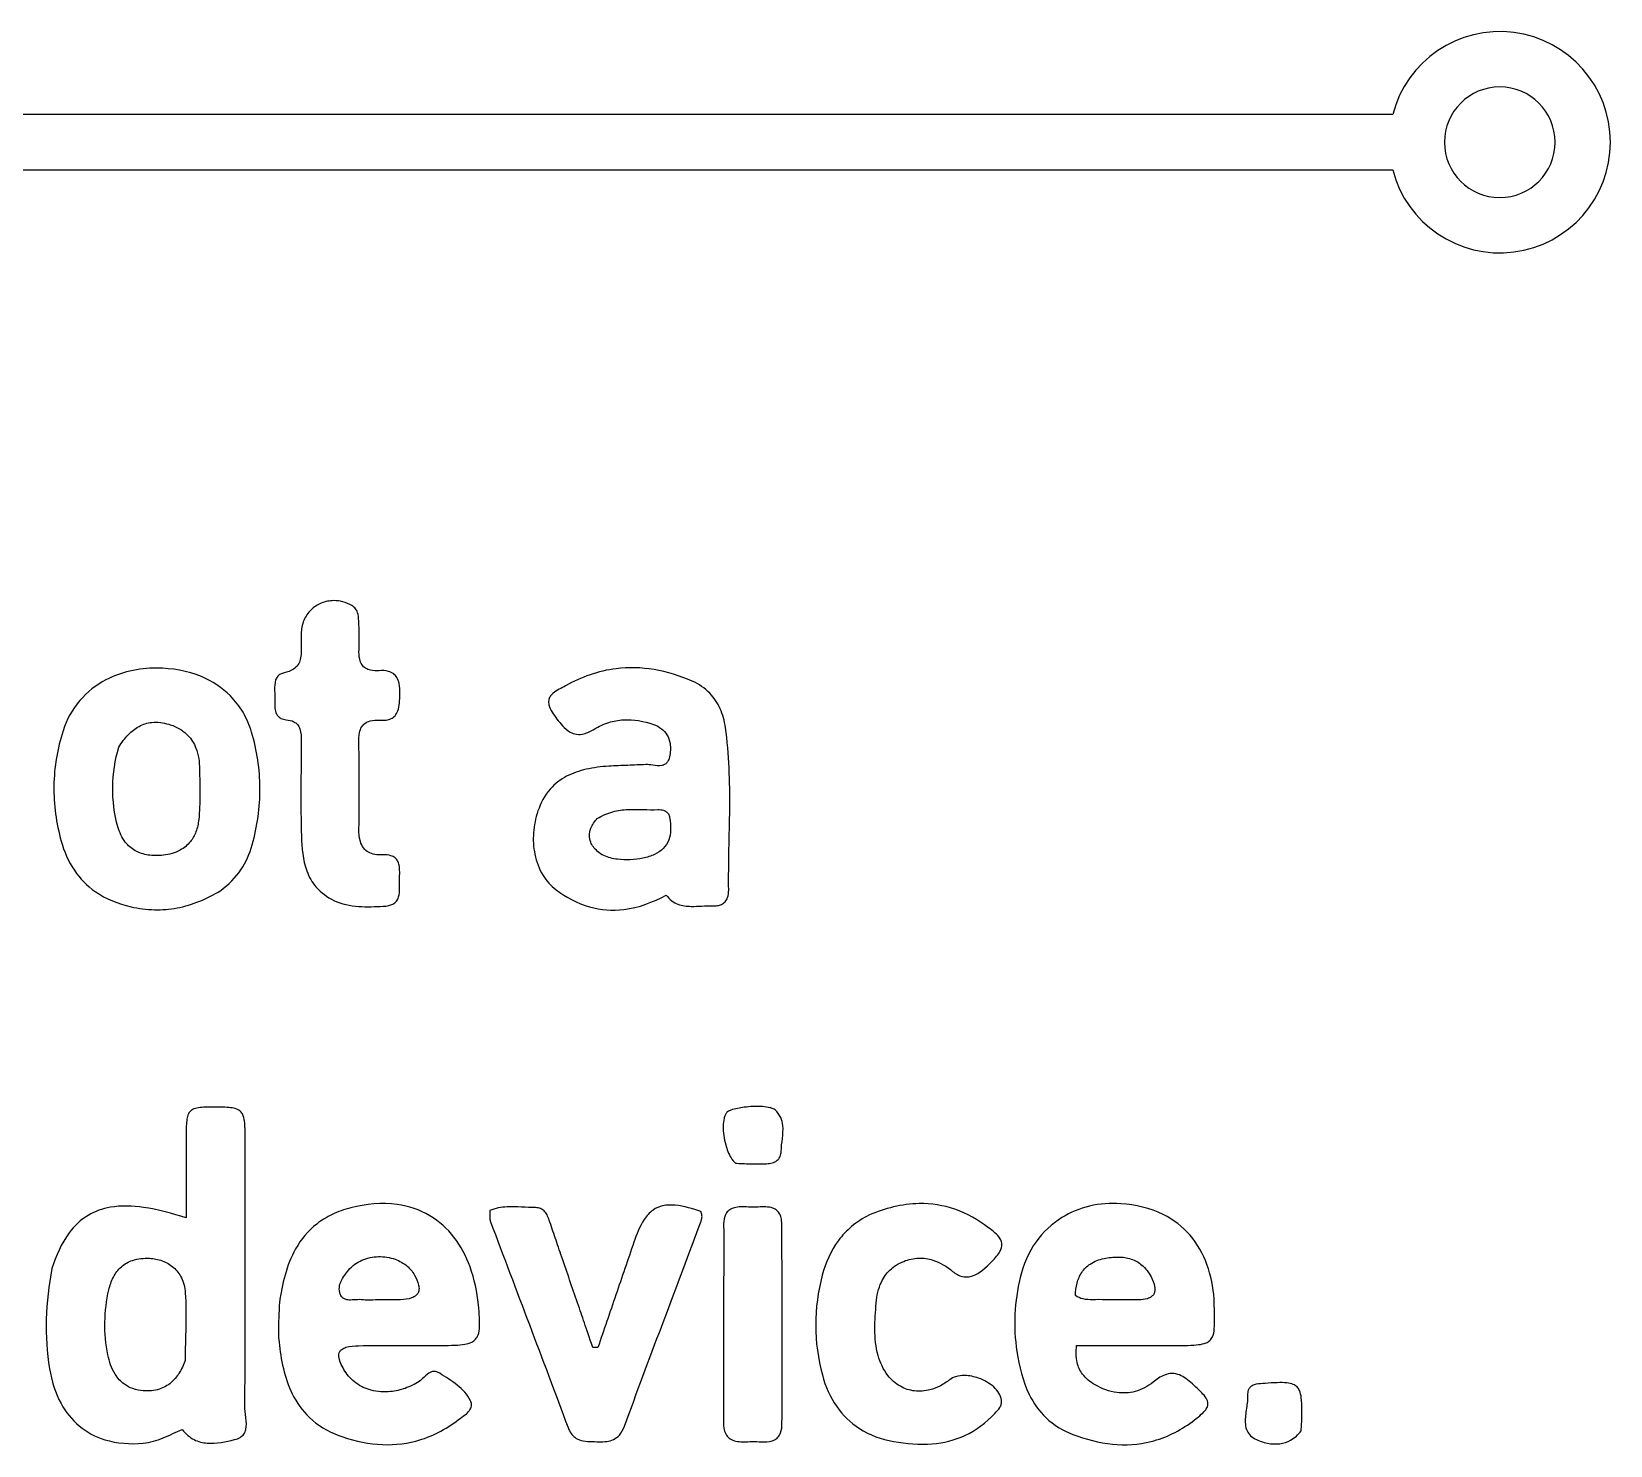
# Model space of a CAD drawing. Header units: millimetres. Extents: x 2.6 to 86.5, y 0.9 to 53.3.
# Drawn here: x 18.87 to 26.01, y 37.57 to 43.96 of the extents above; entities that cross this region are included whole.
import ezdxf

# ---------------------------------------------------------------- set-up
doc = ezdxf.new("R2010")
doc.units = ezdxf.units.MM
doc.layers.get('0').update_dxf_attribs({"linetype": 'CONTINUOUS'})

msp = doc.modelspace()

# ---------------------------------------------------------------- linework, layer by layer
for p, q in [((21.434, 38.0162), (21.4111, 38.0164)), ((23.5975, 38.0247), (24.0338, 38.0247))]:
    msp.add_line(p, q)
msp.add_lwpolyline([(4.72, 43.3378), (25.0258, 43.3378, 7.872983), (25.0258, 43.5878), (4.72, 43.5878, 1)], format="xyb", close=True)
at = {"extrusion": (0, 0, -1)}
msp.add_circle((-25.5099, 43.4628), 0.25, dxfattribs=at)
for points, knots in [([(20.3222, 41.3688), (20.3094, 41.3762), (20.2957, 41.3819), (20.2681, 41.3893), (20.2545, 41.3911), (20.2212, 41.3911), (20.202, 41.3873), (20.1666, 41.3726), (20.1508, 41.3621), (20.1239, 41.3355), (20.1131, 41.3197), (20.0972, 41.2825), (20.0931, 41.2615), (20.093, 41.24)], [-0.03230275, -0.03230275, -0.03230275, -0.03230275, -0.02785633, -0.02785633, -0.02371353, -0.02371353, -0.01784801, -0.01784801, -0.01216962, -0.01216962, -0.00643713, -0.00643713, 0, 0, 0, 0]), ([(20.3532, 41.3002), (20.3527, 41.3127), (20.3519, 41.3254), (20.3461, 41.3431), (20.3432, 41.349), (20.3346, 41.3603), (20.3288, 41.365), (20.3222, 41.3688)], [-0.007869485, -0.007869485, -0.007869485, -0.007869485, -0.004262686, -0.004262686, -0.002280021, -0.002280021, 0, 0, 0, 0]), ([(20.3546, 41.171), (20.3558, 41.1925), (20.3559, 41.2141), (20.3551, 41.2571), (20.3542, 41.2786), (20.3532, 41.3002)], [-0.01297959, -0.01297959, -0.01297959, -0.01297959, -0.00649465, -0.00649465, 0, 0, 0, 0]), ([(20.0929, 41.1903), (20.0934, 41.1662), (20.094, 41.1441), (20.0868, 41.1164), (20.0835, 41.1085), (20.0733, 41.0935), (20.0665, 41.0871), (20.046, 41.0736), (20.0308, 41.0685), (20.0163, 41.0652)], [-0.0158147, -0.0158147, -0.0158147, -0.0158147, -0.00988078, -0.00988078, -0.00731156, -0.00731156, -0.00448217, -0.00448217, 0, 0, 0, 0]), ([(20.093, 41.24), (20.0929, 41.2318), (20.0928, 41.2235), (20.0927, 41.2069), (20.0927, 41.1986), (20.0929, 41.1903)], [-0.004972642, -0.004972642, -0.004972642, -0.004972642, -0.002486024, -0.002486024, 0, 0, 0, 0]), ([(20.4448, 41.0747), (20.4322, 41.0737), (20.4188, 41.0739), (20.3985, 41.0784), (20.3909, 41.0812), (20.3778, 41.0896), (20.3726, 41.0946), (20.363, 41.1083), (20.3597, 41.117), (20.3542, 41.1404), (20.3538, 41.1564), (20.3546, 41.171)], [-0.01555807, -0.01555807, -0.01555807, -0.01555807, -0.01177572, -0.01177572, -0.00937092, -0.00937092, -0.00716032, -0.00716032, -0.00439918, -0.00439918, 0, 0, 0, 0]), ([(19.4406, 41.0861), (19.3995, 41.0863), (19.3585, 41.0821), (19.2809, 41.0641), (19.2446, 41.051), (19.1658, 41.0096), (19.126, 40.9784), (19.0587, 40.8999), (19.0333, 40.8537), (19.017, 40.8033)], [-0.05494619, -0.05494619, -0.05494619, -0.05494619, -0.042629, -0.042629, -0.0310677, -0.0310677, -0.01588406, -0.01588406, 0, 0, 0, 0]), ([(19.8689, 40.7972), (19.8596, 40.8284), (19.8468, 40.8584), (19.8144, 40.9134), (19.7953, 40.9382), (19.7359, 40.9982), (19.6915, 41.0271), (19.5788, 41.0742), (19.5098, 41.0857), (19.4406, 41.0861)], [-0.05603885, -0.05603885, -0.05603885, -0.05603885, -0.04621651, -0.04621651, -0.03677673, -0.03677673, -0.02075567, -0.02075567, 0, 0, 0, 0]), ([(20.0163, 41.0652), (20.0103, 41.0639), (20.0044, 41.0618), (19.9945, 41.0563), (19.9905, 41.0531), (19.9828, 41.0443), (19.9798, 41.0387), (19.9728, 41.0188), (19.9725, 41.0023), (19.9738, 40.9685), (19.9754, 40.9509), (19.9743, 40.9356)], [-0.01436542, -0.01436542, -0.01436542, -0.01436542, -0.012521, -0.012521, -0.01094855, -0.01094855, -0.00900638, -0.00900638, -0.00460093, -0.00460093, 0, 0, 0, 0]), ([(20.5393, 40.9699), (20.5397, 40.9852), (20.5391, 41.0019), (20.5337, 41.0262), (20.5306, 41.0352), (20.5219, 41.0499), (20.5171, 41.0555), (20.5042, 41.0656), (20.4963, 41.0693), (20.4741, 41.0754), (20.459, 41.0758), (20.4448, 41.0747)], [-0.016571, -0.016571, -0.016571, -0.016571, -0.01194792, -0.01194792, -0.00913764, -0.00913764, -0.00687359, -0.00687359, -0.00425383, -0.00425383, 0, 0, 0, 0]), ([(21.8603, 41.0272), (21.805, 41.0512), (21.7473, 41.0695), (21.6309, 41.089), (21.5738, 41.0907), (21.4353, 41.0737), (21.3591, 41.0466), (21.288, 41.006)], [-0.05996703, -0.05996703, -0.05996703, -0.05996703, -0.04187038, -0.04187038, -0.02457094, -0.02457094, 0, 0, 0, 0]), ([(20.4481, 40.8508), (20.4578, 40.8502), (20.4678, 40.8503), (20.4849, 40.8528), (20.4924, 40.8548), (20.5062, 40.8613), (20.5121, 40.8656), (20.5228, 40.8775), (20.5268, 40.8849), (20.5377, 40.9143), (20.5385, 40.9416), (20.5393, 40.9699)], [-0.02089494, -0.02089494, -0.02089494, -0.02089494, -0.01729753, -0.01729753, -0.01443857, -0.01443857, -0.01163751, -0.01163751, -0.0084867, -0.0084867, 0, 0, 0, 0]), ([(21.288, 41.006), (21.2705, 40.9961), (21.2473, 40.9863), (21.2258, 40.9675), (21.2212, 40.9624), (21.2148, 40.9517), (21.2127, 40.9465), (21.2106, 40.9339), (21.211, 40.927), (21.2151, 40.9086), (21.221, 40.8972), (21.2274, 40.8872)], [-0.01585577, -0.01585577, -0.01585577, -0.01585577, -0.00937526, -0.00937526, -0.00735175, -0.00735175, -0.00563933, -0.00563933, -0.0035574, -0.0035574, 0, 0, 0, 0]), ([(22.0103, 40.8181), (22.0061, 40.8472), (21.9985, 40.8758), (21.9748, 40.9285), (21.9594, 40.952), (21.9171, 40.9961), (21.8903, 41.0141), (21.8603, 41.0272)], [-0.02715292, -0.02715292, -0.02715292, -0.02715292, -0.01832964, -0.01832964, -0.0098164, -0.0098164, 0, 0, 0, 0]), ([(19.9743, 40.9356), (19.9736, 40.9271), (19.9734, 40.9183), (19.9747, 40.9018), (19.9761, 40.8936), (19.9811, 40.8804), (19.9839, 40.8751), (19.9917, 40.8658), (19.9964, 40.8621), (20.009, 40.8555), (20.017, 40.8536), (20.0251, 40.8529)], [-0.01104662, -0.01104662, -0.01104662, -0.01104662, -0.00848932, -0.00848932, -0.00607106, -0.00607106, -0.00426111, -0.00426111, -0.00243694, -0.00243694, 0, 0, 0, 0]), ([(21.2274, 40.8872), (21.2406, 40.8667), (21.2568, 40.8436), (21.2841, 40.8148), (21.2958, 40.8045), (21.3178, 40.7922), (21.3274, 40.7886), (21.3489, 40.7855), (21.36, 40.7864), (21.3874, 40.7934), (21.4035, 40.8016), (21.4177, 40.8105)], [-0.02328858, -0.02328858, -0.02328858, -0.02328858, -0.01583562, -0.01583562, -0.01143992, -0.01143992, -0.00836604, -0.00836604, -0.00501642, -0.00501642, 0, 0, 0, 0]), ([(19.2687, 40.7292), (19.2812, 40.7493), (19.2955, 40.7688), (19.3263, 40.8004), (19.3423, 40.8133), (19.3787, 40.8329), (19.3982, 40.8389), (19.4443, 40.8435), (19.4698, 40.8398), (19.4943, 40.8326)], [-0.02713047, -0.02713047, -0.02713047, -0.02713047, -0.02004227, -0.02004227, -0.01390573, -0.01390573, -0.00766848, -0.00766848, 0, 0, 0, 0]), ([(19.4943, 40.8326), (19.5115, 40.8276), (19.5281, 40.8208), (19.5574, 40.8036), (19.57, 40.7939), (19.5971, 40.7656), (19.609, 40.7462), (19.6291, 40.6945), (19.6335, 40.6614), (19.6339, 40.6291)], [-0.02679443, -0.02679443, -0.02679443, -0.02679443, -0.02143192, -0.02143192, -0.01662348, -0.01662348, -0.00969271, -0.00969271, 0, 0, 0, 0]), ([(20.0251, 40.8529), (20.0369, 40.8518), (20.0493, 40.8492), (20.0663, 40.8406), (20.0718, 40.8364), (20.0814, 40.8254), (20.0848, 40.8188), (20.0929, 40.7952), (20.0932, 40.7751), (20.0932, 40.754)], [-0.01594291, -0.01594291, -0.01594291, -0.01594291, -0.01161514, -0.01161514, -0.00904955, -0.00904955, -0.00632939, -0.00632939, 0, 0, 0, 0]), ([(20.3535, 40.7482), (20.3531, 40.7634), (20.3537, 40.7803), (20.359, 40.8041), (20.362, 40.8126), (20.3703, 40.8266), (20.3751, 40.832), (20.3878, 40.8418), (20.3958, 40.8453), (20.4182, 40.8513), (20.4338, 40.8517), (20.4481, 40.8508)], [-0.0163521, -0.0163521, -0.0163521, -0.0163521, -0.01174755, -0.01174755, -0.00909838, -0.00909838, -0.00691283, -0.00691283, -0.00431402, -0.00431402, 0, 0, 0, 0]), ([(21.4177, 40.8105), (21.4382, 40.8232), (21.4599, 40.8333), (21.5045, 40.8474), (21.5268, 40.8514), (21.5957, 40.8553), (21.6415, 40.8467), (21.6852, 40.8316)], [-0.02791721, -0.02791721, -0.02791721, -0.02791721, -0.02069868, -0.02069868, -0.01387668, -0.01387668, 0, 0, 0, 0]), ([(21.6852, 40.8316), (21.6983, 40.8271), (21.7107, 40.8208), (21.7314, 40.8049), (21.7396, 40.7959), (21.7535, 40.7733), (21.7581, 40.7599), (21.7635, 40.7261), (21.7619, 40.7056), (21.7576, 40.686)], [-0.01816277, -0.01816277, -0.01816277, -0.01816277, -0.01399546, -0.01399546, -0.0103013, -0.0103013, -0.00602007, -0.00602007, 0, 0, 0, 0]), ([(22.0252, 40.0834), (22.0236, 40.2059), (22.0287, 40.3286), (22.0309, 40.5743), (22.0279, 40.6963), (22.0103, 40.8181)], [-0.07358698, -0.07358698, -0.07358698, -0.07358698, -0.03689388, -0.03689388, 0, 0, 0, 0]), ([(19.017, 40.8033), (18.9908, 40.7224), (18.9768, 40.639), (18.9745, 40.4693), (18.9861, 40.3857), (19.0087, 40.304)], [-0.05092635, -0.05092635, -0.05092635, -0.05092635, -0.02541115, -0.02541115, 0, 0, 0, 0]), ([(19.872, 40.288), (19.8948, 40.3713), (19.907, 40.4565), (19.9066, 40.6294), (19.8938, 40.7144), (19.8689, 40.7972)], [-0.05187463, -0.05187463, -0.05187463, -0.05187463, -0.02595727, -0.02595727, 0, 0, 0, 0]), ([(20.0932, 40.754), (20.0929, 40.6827), (20.0921, 40.6114), (20.0916, 40.4689), (20.092, 40.3976), (20.0941, 40.3264)], [-0.04276473, -0.04276473, -0.04276473, -0.04276473, -0.02137757, -0.02137757, 0, 0, 0, 0]), ([(20.3542, 40.3604), (20.3548, 40.4251), (20.3555, 40.4897), (20.3556, 40.6189), (20.3551, 40.6836), (20.3535, 40.7482)], [-0.03878403, -0.03878403, -0.03878403, -0.03878403, -0.01939, -0.01939, 0, 0, 0, 0]), ([(19.265, 40.3685), (19.2485, 40.4274), (19.2407, 40.4875), (19.2425, 40.6099), (19.2521, 40.6703), (19.2687, 40.7292)], [-0.03671901, -0.03671901, -0.03671901, -0.03671901, -0.01837334, -0.01837334, 0, 0, 0, 0]), ([(21.7576, 40.686), (21.7558, 40.6779), (21.753, 40.6695), (21.7455, 40.6584), (21.7421, 40.6548), (21.7335, 40.649), (21.7287, 40.6472), (21.7109, 40.6434), (21.6964, 40.6454), (21.671, 40.6489), (21.6602, 40.6504), (21.6502, 40.65)], [-0.01267978, -0.01267978, -0.01267978, -0.01267978, -0.01010416, -0.01010416, -0.0085557, -0.0085557, -0.00694072, -0.00694072, -0.0029915, -0.0029915, 0, 0, 0, 0]), ([(19.6339, 40.6291), (19.6344, 40.5913), (19.6354, 40.5532), (19.6352, 40.4774), (19.634, 40.4395), (19.6301, 40.4019)], [-0.02274374, -0.02274374, -0.02274374, -0.02274374, -0.01134965, -0.01134965, 0, 0, 0, 0]), ([(21.4829, 40.6431), (21.449, 40.6408), (21.4143, 40.6365), (21.3506, 40.6219), (21.3206, 40.612), (21.2645, 40.5826), (21.2397, 40.5636), (21.1932, 40.5107), (21.1754, 40.4769), (21.163, 40.4406)], [-0.04068003, -0.04068003, -0.04068003, -0.04068003, -0.03046464, -0.03046464, -0.02108485, -0.02108485, -0.01151469, -0.01151469, 0, 0, 0, 0]), ([(21.6502, 40.65), (21.6218, 40.6489), (21.5969, 40.648), (21.5403, 40.6457), (21.5121, 40.6445), (21.4829, 40.6431)], [-0.01685879, -0.01685879, -0.01685879, -0.01685879, -0.00877831, -0.00877831, 0, 0, 0, 0]), ([(19.6301, 40.4019), (19.6281, 40.3831), (19.6241, 40.3644), (19.6113, 40.3306), (19.6031, 40.3155), (19.5796, 40.2861), (19.5641, 40.2734), (19.523, 40.2509), (19.4971, 40.244), (19.4708, 40.2409)], [-0.02493057, -0.02493057, -0.02493057, -0.02493057, -0.01924914, -0.01924914, -0.01407029, -0.01407029, -0.00794592, -0.00794592, 0, 0, 0, 0]), ([(21.163, 40.4406), (21.1522, 40.4087), (21.1454, 40.3753), (21.1408, 40.3095), (21.1426, 40.2768), (21.156, 40.2114), (21.1682, 40.1788), (21.2019, 40.1246), (21.2214, 40.1027), (21.2448, 40.0849)], [-0.03888673, -0.03888673, -0.03888673, -0.03888673, -0.0288078, -0.0288078, -0.0191321, -0.0191321, -0.00881977, -0.00881977, 0, 0, 0, 0]), ([(21.4322, 40.258), (21.4254, 40.2643), (21.419, 40.2712), (21.4088, 40.2852), (21.4047, 40.2922), (21.3976, 40.3092), (21.3955, 40.3192), (21.3953, 40.3409), (21.3978, 40.352), (21.4086, 40.3786), (21.4191, 40.3934), (21.4308, 40.4062)], [-0.01693039, -0.01693039, -0.01693039, -0.01693039, -0.01414971, -0.01414971, -0.01171911, -0.01171911, -0.00862594, -0.00862594, -0.00519956, -0.00519956, 0, 0, 0, 0]), ([(21.4308, 40.4062), (21.4528, 40.42), (21.4761, 40.4302), (21.524, 40.4431), (21.5469, 40.4461), (21.6163, 40.4495), (21.6612, 40.4448), (21.7054, 40.4466)], [-0.02766105, -0.02766105, -0.02766105, -0.02766105, -0.02009125, -0.02009125, -0.01324824, -0.01324824, 0, 0, 0, 0]), ([(21.7054, 40.4466), (21.7136, 40.4469), (21.7221, 40.4462), (21.7347, 40.4423), (21.7392, 40.4402), (21.7469, 40.4345), (21.75, 40.4312), (21.7554, 40.4225), (21.7571, 40.4171), (21.758, 40.4115)], [-0.007033872, -0.007033872, -0.007033872, -0.007033872, -0.004573605, -0.004573605, -0.003079182, -0.003079182, -0.001698584, -0.001698584, 0, 0, 0, 0]), ([(21.758, 40.4115), (21.7611, 40.3928), (21.7634, 40.373), (21.7622, 40.3389), (21.7597, 40.3244), (21.7488, 40.2956), (21.7404, 40.2827), (21.7295, 40.2712)], [-0.01495053, -0.01495053, -0.01495053, -0.01495053, -0.00920919, -0.00920919, -0.00473982, -0.00473982, 0, 0, 0, 0]), ([(19.4708, 40.2409), (19.4477, 40.2383), (19.424, 40.238), (19.3807, 40.2449), (19.3611, 40.2511), (19.3256, 40.2712), (19.3106, 40.2842), (19.2825, 40.3203), (19.2719, 40.3439), (19.265, 40.3685)], [-0.02689928, -0.02689928, -0.02689928, -0.02689928, -0.01992714, -0.01992714, -0.01373596, -0.01373596, -0.00767599, -0.00767599, 0, 0, 0, 0]), ([(20.0941, 40.3264), (20.0957, 40.2749), (20.1001, 40.219), (20.1285, 40.1429), (20.1422, 40.1186), (20.1831, 40.0711), (20.2106, 40.0513), (20.2411, 40.0359)], [-0.03453212, -0.03453212, -0.03453212, -0.03453212, -0.01877318, -0.01877318, -0.01024945, -0.01024945, 0, 0, 0, 0]), ([(20.4628, 40.2421), (20.4505, 40.2416), (20.4378, 40.242), (20.4158, 40.2461), (20.4061, 40.2492), (20.389, 40.2588), (20.3818, 40.2649), (20.3687, 40.2816), (20.3639, 40.2921), (20.3554, 40.3213), (20.354, 40.3417), (20.3542, 40.3604)], [-0.01855192, -0.01855192, -0.01855192, -0.01855192, -0.01488852, -0.01488852, -0.01189877, -0.01189877, -0.0090424, -0.0090424, -0.00561284, -0.00561284, 0, 0, 0, 0]), ([(19.0087, 40.304), (19.0216, 40.2573), (19.0408, 40.2128), (19.0936, 40.1348), (19.1252, 40.1026), (19.2113, 40.0426), (19.2664, 40.0209), (19.3241, 40.0079)], [-0.0460179, -0.0460179, -0.0460179, -0.0460179, -0.03147941, -0.03147941, -0.01774017, -0.01774017, 0, 0, 0, 0]), ([(19.7297, 40.0812), (19.7651, 40.1076), (19.7959, 40.1385), (19.8442, 40.2098), (19.861, 40.2476), (19.872, 40.288)], [-0.02582372, -0.02582372, -0.02582372, -0.02582372, -0.0125741, -0.0125741, 0, 0, 0, 0]), ([(20.5378, 40.1327), (20.5382, 40.1539), (20.5395, 40.1763), (20.5342, 40.2022), (20.532, 40.2091), (20.5256, 40.2205), (20.522, 40.225), (20.512, 40.2333), (20.5057, 40.2364), (20.4875, 40.2421), (20.4747, 40.2427), (20.4628, 40.2421)], [-0.01535755, -0.01535755, -0.01535755, -0.01535755, -0.00957608, -0.00957608, -0.00744478, -0.00744478, -0.00568769, -0.00568769, -0.00357639, -0.00357639, 0, 0, 0, 0]), ([(21.7295, 40.2712), (21.7187, 40.2599), (21.7047, 40.2511), (21.674, 40.2367), (21.6557, 40.231), (21.6009, 40.2192), (21.5595, 40.2173), (21.5016, 40.2252), (21.4802, 40.2303), (21.4509, 40.2438), (21.4407, 40.2501), (21.4322, 40.258)], [-0.03104147, -0.03104147, -0.03104147, -0.03104147, -0.02636201, -0.02636201, -0.02090332, -0.02090332, -0.00966559, -0.00966559, -0.00348491, -0.00348491, 0, 0, 0, 0]), ([(20.4635, 40.0099), (20.4719, 40.0102), (20.4805, 40.0111), (20.4952, 40.0145), (20.5016, 40.0167), (20.5136, 40.0231), (20.519, 40.0274), (20.528, 40.0385), (20.5312, 40.045), (20.5408, 40.0756), (20.5373, 40.1056), (20.5378, 40.1327)], [-0.01782363, -0.01782363, -0.01782363, -0.01782363, -0.01505377, -0.01505377, -0.01284715, -0.01284715, -0.01056236, -0.01056236, -0.00812688, -0.00812688, 0, 0, 0, 0]), ([(19.3241, 40.0079), (19.3589, 40.0001), (19.3942, 39.9954), (19.4643, 39.9936), (19.4983, 39.9963), (19.6029, 40.0156), (19.6684, 40.0437), (19.7297, 40.0812)], [-0.0425354, -0.0425354, -0.0425354, -0.0425354, -0.03183713, -0.03183713, -0.02154636, -0.02154636, 0, 0, 0, 0]), ([(20.2411, 40.0359), (20.2773, 40.0198), (20.3136, 40.0119), (20.3904, 40.0067), (20.4274, 40.0087), (20.4635, 40.0099)], [-0.02264538, -0.02264538, -0.02264538, -0.02264538, -0.01084807, -0.01084807, 0, 0, 0, 0]), ([(21.2448, 40.0849), (21.2908, 40.0502), (21.3413, 40.0228), (21.4475, 39.9929), (21.4991, 39.9892), (21.6188, 40.0038), (21.6833, 40.0281), (21.7429, 40.0606)], [-0.05345493, -0.05345493, -0.05345493, -0.05345493, -0.03617228, -0.03617228, -0.02037314, -0.02037314, 0, 0, 0, 0]), ([(21.7429, 40.0606), (21.7501, 40.051), (21.7583, 40.0423), (21.7763, 40.0285), (21.7854, 40.0234), (21.8146, 40.012), (21.8351, 40.0098), (21.8871, 40.0092), (21.9198, 40.0135), (21.9512, 40.0117)], [-0.02237202, -0.02237202, -0.02237202, -0.02237202, -0.01877954, -0.01877954, -0.01559781, -0.01559781, -0.00942938, -0.00942938, 0, 0, 0, 0]), ([(21.9512, 40.0117), (21.9588, 40.0113), (21.9665, 40.0115), (21.9804, 40.0138), (21.9867, 40.0155), (21.9987, 40.0213), (22.0041, 40.0252), (22.0139, 40.0358), (22.0176, 40.0423), (22.0241, 40.0602), (22.0253, 40.072), (22.0252, 40.0834)], [-0.01197392, -0.01197392, -0.01197392, -0.01197392, -0.00970129, -0.00970129, -0.00775088, -0.00775088, -0.00570177, -0.00570177, -0.00343124, -0.00343124, 0, 0, 0, 0]), ([(19.7062, 39.1025), (19.6831, 39.1025), (19.6557, 39.1024), (19.6275, 39.0993), (19.6169, 39.0976), (19.6029, 39.0921), (19.598, 39.0894), (19.5895, 39.082), (19.5863, 39.0776), (19.5799, 39.0648), (19.5779, 39.0559), (19.5738, 39.03), (19.5733, 39.0058), (19.5731, 38.9782)], [-0.03042096, -0.03042096, -0.03042096, -0.03042096, -0.02150505, -0.02150505, -0.01718246, -0.01718246, -0.01468312, -0.01468312, -0.01210816, -0.01210816, -0.00828543, -0.00828543, 0, 0, 0, 0]), ([(19.8399, 38.9756), (19.8399, 38.9902), (19.8397, 39.0133), (19.837, 39.041), (19.8352, 39.0531), (19.8293, 39.069), (19.8264, 39.0745), (19.8184, 39.084), (19.8135, 39.0877), (19.7998, 39.0948), (19.7902, 39.0972), (19.7622, 39.1019), (19.7367, 39.1025), (19.7062, 39.1025)], [-0.03251098, -0.03251098, -0.03251098, -0.03251098, -0.02418549, -0.02418549, -0.01916126, -0.01916126, -0.01630098, -0.01630098, -0.01339161, -0.01339161, -0.00915113, -0.00915113, 0, 0, 0, 0]), ([(22.2346, 39.0894), (22.232, 39.0917), (22.2287, 39.0936), (22.2214, 39.0969), (22.2169, 39.0983), (22.2017, 39.1022), (22.1894, 39.1037), (22.1517, 39.1063), (22.1214, 39.1049), (22.0757, 39.0992), (22.0529, 39.0951), (22.0304, 39.0868), (22.0246, 39.0843), (22.0182, 39.08), (22.0164, 39.0785), (22.015, 39.0767)], [-0.02133662, -0.02133662, -0.02133662, -0.02133662, -0.02029121, -0.02029121, -0.0189738, -0.0189738, -0.01568889, -0.01568889, -0.00787436, -0.00787436, -0.00230456, -0.00230456, -0.00066577, -0.00066577, 0, 0, 0, 0]), ([(22.015, 39.0767), (22.0124, 39.0735), (22.0103, 39.0697), (22.0067, 39.0614), (22.0053, 39.0565), (22.0015, 39.0404), (22.0004, 39.0279), (21.9999, 38.9887), (22.0042, 38.9585), (22.0171, 38.9116), (22.025, 38.8907), (22.0411, 38.8644), (22.0477, 38.8558), (22.0554, 38.849)], [-0.02381881, -0.02381881, -0.02381881, -0.02381881, -0.02255282, -0.02255282, -0.021068, -0.021068, -0.01753334, -0.01753334, -0.00923605, -0.00923605, -0.00308145, -0.00308145, 0, 0, 0, 0]), ([(22.2625, 38.9021), (22.2628, 38.9216), (22.2657, 38.941), (22.2702, 38.9797), (22.2719, 38.9999), (22.2685, 39.0317), (22.2655, 39.0439), (22.2539, 39.0686), (22.2453, 39.0797), (22.2346, 39.0894)], [-0.02011965, -0.02011965, -0.02011965, -0.02011965, -0.01387663, -0.01387663, -0.0081543, -0.0081543, -0.00430853, -0.00430853, 0, 0, 0, 0]), ([(19.5731, 38.9782), (19.5728, 38.9161), (19.5727, 38.8538), (19.5728, 38.7293), (19.573, 38.6658), (19.573, 38.6013)], [-0.03849012, -0.03849012, -0.03849012, -0.03849012, -0.0193352, -0.0193352, 0, 0, 0, 0]), ([(19.8386, 37.7534), (19.8399, 37.9571), (19.8404, 38.1608), (19.8405, 38.5682), (19.8402, 38.7719), (19.8399, 38.9756)], [-0.1222184, -0.1222184, -0.1222184, -0.1222184, -0.0611096, -0.0611096, 0, 0, 0, 0]), ([(22.183, 38.8458), (22.1918, 38.846), (22.2008, 38.8467), (22.2177, 38.8495), (22.226, 38.8516), (22.2389, 38.8577), (22.2439, 38.8609), (22.2524, 38.8692), (22.2557, 38.874), (22.2611, 38.8866), (22.2623, 38.8944), (22.2625, 38.9021)], [-0.0110183, -0.0110183, -0.0110183, -0.0110183, -0.00838132, -0.00838132, -0.00589457, -0.00589457, -0.00410234, -0.00410234, -0.00233678, -0.00233678, 0, 0, 0, 0]), ([(22.0554, 38.849), (22.0735, 38.8481), (22.1004, 38.8467), (22.1427, 38.8454), (22.1627, 38.8452), (22.183, 38.8458)], [-0.01274872, -0.01274872, -0.01274872, -0.01274872, -0.00609594, -0.00609594, 0, 0, 0, 0]), ([(19.573, 38.6013), (19.5118, 38.6217), (19.4451, 38.6401), (19.3316, 38.6561), (19.2799, 38.6582), (19.195, 38.6436), (19.1613, 38.6319), (19.0963, 38.593), (19.0683, 38.5661), (19.0093, 38.4866), (18.9845, 38.4286), (18.9665, 38.3723)], [-0.07448973, -0.07448973, -0.07448973, -0.07448973, -0.05508841, -0.05508841, -0.04023923, -0.04023923, -0.02945615, -0.02945615, -0.01772608, -0.01772608, 0, 0, 0, 0]), ([(20.3173, 38.647), (20.2881, 38.6396), (20.2597, 38.6297), (20.208, 38.605), (20.1849, 38.5909), (20.1238, 38.5432), (20.0926, 38.5053), (20.0268, 38.388), (20.0061, 38.3008), (19.9945, 38.2184)], [-0.05682896, -0.05682896, -0.05682896, -0.05682896, -0.04792163, -0.04792163, -0.03984815, -0.03984815, -0.02496666, -0.02496666, 0, 0, 0, 0]), ([(20.894, 38.209), (20.8881, 38.2672), (20.8763, 38.3254), (20.8388, 38.4284), (20.815, 38.474), (20.7534, 38.5535), (20.7169, 38.5865), (20.629, 38.6384), (20.5795, 38.6547), (20.4575, 38.6717), (20.3859, 38.6645), (20.3173, 38.647)], [-0.08494714, -0.08494714, -0.08494714, -0.08494714, -0.06736924, -0.06736924, -0.05199241, -0.05199241, -0.03707735, -0.03707735, -0.02125698, -0.02125698, 0, 0, 0, 0]), ([(20.9451, 38.6354), (20.9459, 38.6228), (20.945, 38.611), (20.9462, 38.5948), (20.947, 38.5894), (20.9489, 38.5844)], [-0.004899481, -0.004899481, -0.004899481, -0.004899481, -0.001620049, -0.001620049, 0, 0, 0, 0]), ([(21.1528, 38.648), (21.1104, 38.6481), (21.0675, 38.6537), (20.9968, 38.65), (20.9708, 38.6454), (20.9451, 38.6354)], [-0.02111039, -0.02111039, -0.02111039, -0.02111039, -0.00824635, -0.00824635, 0, 0, 0, 0]), ([(21.214, 38.5919), (21.2113, 38.5998), (21.2082, 38.6078), (21.2005, 38.6218), (21.1961, 38.6282), (21.1859, 38.6379), (21.1807, 38.6414), (21.1678, 38.6468), (21.1604, 38.648), (21.1528, 38.648)], [-0.008989438, -0.008989438, -0.008989438, -0.008989438, -0.006494555, -0.006494555, -0.004190927, -0.004190927, -0.002281007, -0.002281007, 0, 0, 0, 0]), ([(21.8992, 38.6304), (21.8647, 38.6423), (21.8217, 38.6552), (21.7648, 38.6608), (21.7453, 38.6606), (21.711, 38.6529), (21.6967, 38.6467), (21.6671, 38.6259), (21.654, 38.6107), (21.6231, 38.5639), (21.6077, 38.5246), (21.5966, 38.4918)], [-0.03716511, -0.03716511, -0.03716511, -0.03716511, -0.02618225, -0.02618225, -0.02072822, -0.02072822, -0.01611306, -0.01611306, -0.01040472, -0.01040472, 0, 0, 0, 0]), ([(21.8918, 38.5637), (21.8955, 38.5738), (21.9003, 38.5841), (21.9042, 38.6006), (21.9049, 38.6066), (21.9039, 38.6189), (21.9021, 38.6248), (21.8992, 38.6304)], [-0.006960429, -0.006960429, -0.006960429, -0.006960429, -0.003705771, -0.003705771, -0.001894741, -0.001894741, 0, 0, 0, 0]), ([(22.1226, 38.6503), (22.1, 38.6515), (22.0774, 38.6527), (22.0499, 38.6476), (22.042, 38.6453), (22.0287, 38.6381), (22.0234, 38.634), (22.0135, 38.6225), (22.0098, 38.6152), (22.0028, 38.5938), (22.0017, 38.5786), (22.0021, 38.5645)], [-0.01707486, -0.01707486, -0.01707486, -0.01707486, -0.01119029, -0.01119029, -0.00874146, -0.00874146, -0.00670273, -0.00670273, -0.00423001, -0.00423001, 0, 0, 0, 0]), ([(22.2658, 38.5668), (22.2658, 38.5765), (22.2652, 38.5867), (22.2618, 38.6038), (22.2596, 38.6112), (22.253, 38.6245), (22.2488, 38.6302), (22.2379, 38.6399), (22.2315, 38.6434), (22.2146, 38.6494), (22.2037, 38.6507), (22.1704, 38.6522), (22.1451, 38.6491), (22.1226, 38.6503)], [-0.01916588, -0.01916588, -0.01916588, -0.01916588, -0.01630696, -0.01630696, -0.01407355, -0.01407355, -0.01197933, -0.01197933, -0.00981186, -0.00981186, -0.00676091, -0.00676091, 0, 0, 0, 0]), ([(22.659, 38.6141), (22.631, 38.5998), (22.6048, 38.5828), (22.5583, 38.544), (22.5384, 38.523), (22.4859, 38.4527), (22.463, 38.3993), (22.4481, 38.3427)], [-0.03568958, -0.03568958, -0.03568958, -0.03568958, -0.02628888, -0.02628888, -0.01754231, -0.01754231, 0, 0, 0, 0]), ([(23.1992, 38.5574), (23.1528, 38.5929), (23.1022, 38.6218), (22.9949, 38.6588), (22.9413, 38.6671), (22.8078, 38.6647), (22.7312, 38.6445), (22.659, 38.6141)], [-0.05755471, -0.05755471, -0.05755471, -0.05755471, -0.04002976, -0.04002976, -0.02352055, -0.02352055, 0, 0, 0, 0]), ([(23.7976, 38.6659), (23.75, 38.6695), (23.7023, 38.6661), (23.6118, 38.6444), (23.5697, 38.627), (23.4853, 38.5745), (23.4458, 38.5374), (23.3795, 38.4452), (23.3557, 38.3905), (23.3423, 38.3324)], [-0.06215296, -0.06215296, -0.06215296, -0.06215296, -0.04781271, -0.04781271, -0.03415229, -0.03415229, -0.01788065, -0.01788065, 0, 0, 0, 0]), ([(24.2187, 38.2351), (24.2146, 38.288), (24.2047, 38.3408), (24.169, 38.4393), (24.1439, 38.4843), (24.0761, 38.5625), (24.0354, 38.5935), (23.9295, 38.646), (23.864, 38.661), (23.7976, 38.6659)], [-0.06700878, -0.06700878, -0.06700878, -0.06700878, -0.05107397, -0.05107397, -0.03552694, -0.03552694, -0.0199645, -0.0199645, 0, 0, 0, 0]), ([(20.9489, 38.5844), (21.0071, 38.4293), (21.0658, 38.2744), (21.1829, 37.9646), (21.2414, 37.8096), (21.2992, 37.6544)], [-0.0993728, -0.0993728, -0.0993728, -0.0993728, -0.04968594, -0.04968594, 0, 0, 0, 0]), ([(21.2709, 38.4246), (21.2605, 38.4551), (21.2509, 38.483), (21.2322, 38.5379), (21.2231, 38.5649), (21.214, 38.5919)], [-0.01749267, -0.01749267, -0.01749267, -0.01749267, -0.00856697, -0.00856697, 0, 0, 0, 0]), ([(21.5539, 37.6608), (21.6095, 37.8116), (21.6658, 37.9621), (21.7788, 38.2629), (21.8355, 38.4132), (21.8918, 38.5637)], [-0.09639781, -0.09639781, -0.09639781, -0.09639781, -0.04819941, -0.04819941, 0, 0, 0, 0]), ([(22.0021, 38.5645), (22.0034, 38.5127), (22.0034, 38.4607), (22.0027, 38.3569), (22.002, 38.3025), (22.0019, 38.2467)], [-0.03317258, -0.03317258, -0.03317258, -0.03317258, -0.01675946, -0.01675946, 0, 0, 0, 0]), ([(22.266, 37.673), (22.2665, 37.8219), (22.2666, 37.9709), (22.2663, 38.2688), (22.266, 38.4178), (22.2658, 38.5668)], [-0.08937788, -0.08937788, -0.08937788, -0.08937788, -0.04468915, -0.04468915, 0, 0, 0, 0]), ([(23.236, 38.429), (23.2415, 38.4354), (23.2467, 38.4424), (23.2542, 38.4556), (23.2569, 38.4619), (23.2601, 38.475), (23.2605, 38.4816), (23.2585, 38.4952), (23.2559, 38.5017), (23.2407, 38.5275), (23.218, 38.543), (23.1992, 38.5574)], [-0.01609455, -0.01609455, -0.01609455, -0.01609455, -0.01346561, -0.01346561, -0.0113788, -0.0113788, -0.00928866, -0.00928866, -0.00710057, -0.00710057, 0, 0, 0, 0]), ([(21.5966, 38.4918), (21.5696, 38.4125), (21.5425, 38.3332), (21.4882, 38.1747), (21.4611, 38.0955), (21.434, 38.0162)], [-0.05025891, -0.05025891, -0.05025891, -0.05025891, -0.02512946, -0.02512946, 0, 0, 0, 0]), ([(19.2239, 38.2767), (19.2284, 38.2965), (19.235, 38.3159), (19.2536, 38.3515), (19.2655, 38.3674), (19.2952, 38.3937), (19.3122, 38.4034), (19.3555, 38.4181), (19.3817, 38.4205), (19.4076, 38.4191)], [-0.02580039, -0.02580039, -0.02580039, -0.02580039, -0.01971551, -0.01971551, -0.01374315, -0.01374315, -0.00778435, -0.00778435, 0, 0, 0, 0]), ([(19.4076, 38.4191), (19.4272, 38.418), (19.4467, 38.4144), (19.4838, 38.4009), (19.5011, 38.3911), (19.5311, 38.3649), (19.5431, 38.3492), (19.5624, 38.3101), (19.5679, 38.2869), (19.5694, 38.2632)], [-0.02501241, -0.02501241, -0.02501241, -0.02501241, -0.01911166, -0.01911166, -0.01312607, -0.01312607, -0.00713645, -0.00713645, 0, 0, 0, 0]), ([(20.3073, 38.3656), (20.3154, 38.3755), (20.3247, 38.3843), (20.3451, 38.3994), (20.3562, 38.4057), (20.3912, 38.4209), (20.4169, 38.4261), (20.4681, 38.4272), (20.494, 38.4232), (20.5374, 38.4075), (20.5557, 38.3974), (20.5851, 38.3728), (20.5965, 38.3592), (20.6052, 38.3436)], [-0.03447233, -0.03447233, -0.03447233, -0.03447233, -0.03064152, -0.03064152, -0.02684473, -0.02684473, -0.01917904, -0.01917904, -0.01151288, -0.01151288, -0.00533888, -0.00533888, 0, 0, 0, 0]), ([(21.4111, 38.0164), (21.3786, 38.1111), (21.3651, 38.1503), (21.3181, 38.2872), (21.2947, 38.3553), (21.2709, 38.4246)], [-0.04328195, -0.04328195, -0.04328195, -0.04328195, -0.02197157, -0.02197157, 0, 0, 0, 0]), ([(22.6917, 38.2171), (22.6942, 38.2497), (22.7012, 38.2824), (22.7247, 38.3321), (22.7373, 38.3504), (22.7714, 38.3834), (22.7926, 38.3962), (22.816, 38.4054)], [-0.02404543, -0.02404543, -0.02404543, -0.02404543, -0.01425161, -0.01425161, -0.00753194, -0.00753194, 0, 0, 0, 0]), ([(22.816, 38.4054), (22.8379, 38.414), (22.8607, 38.4192), (22.9061, 38.4208), (22.9275, 38.4176), (22.981, 38.4005), (23.0106, 38.382), (23.0369, 38.3602)], [-0.02387396, -0.02387396, -0.02387396, -0.02387396, -0.01682065, -0.01682065, -0.01026031, -0.01026031, 0, 0, 0, 0]), ([(23.0369, 38.3602), (23.0438, 38.3546), (23.0512, 38.3494), (23.066, 38.3415), (23.0733, 38.3385), (23.0913, 38.3343), (23.1015, 38.3341), (23.1257, 38.3381), (23.1388, 38.3438), (23.1797, 38.3681), (23.2089, 38.3975), (23.236, 38.429)], [-0.02771255, -0.02771255, -0.02771255, -0.02771255, -0.02442887, -0.02442887, -0.02150408, -0.02150408, -0.01762132, -0.01762132, -0.01246202, -0.01246202, 0, 0, 0, 0]), ([(23.5922, 38.2505), (23.5926, 38.2697), (23.5948, 38.289), (23.6043, 38.3243), (23.6111, 38.3403), (23.6308, 38.3701), (23.6436, 38.3829), (23.6778, 38.4058), (23.6993, 38.4137), (23.7216, 38.4183)], [-0.02332018, -0.02332018, -0.02332018, -0.02332018, -0.01757412, -0.01757412, -0.01235305, -0.01235305, -0.00684237, -0.00684237, 0, 0, 0, 0]), ([(23.7216, 38.4183), (23.7423, 38.4225), (23.7638, 38.4251), (23.8049, 38.4248), (23.8248, 38.4221), (23.8616, 38.4097), (23.8778, 38.4008), (23.9097, 38.3739), (23.9233, 38.3556), (23.9339, 38.3352)], [-0.02485991, -0.02485991, -0.02485991, -0.02485991, -0.01851691, -0.01851691, -0.0125202, -0.0125202, -0.0068771, -0.0068771, 0, 0, 0, 0]), ([(18.9665, 38.3723), (18.9524, 38.2967), (18.9434, 38.2207), (18.9393, 38.0686), (18.944, 37.9944), (18.956, 37.9202)], [-0.0456398, -0.0456398, -0.0456398, -0.0456398, -0.02256615, -0.02256615, 0, 0, 0, 0]), ([(20.2693, 38.2586), (20.2675, 38.2633), (20.2664, 38.2682), (20.2652, 38.2779), (20.2652, 38.2827), (20.2667, 38.2971), (20.2696, 38.3064), (20.2818, 38.3333), (20.2948, 38.3502), (20.3073, 38.3656)], [-0.01179955, -0.01179955, -0.01179955, -0.01179955, -0.01029338, -0.01029338, -0.00885203, -0.00885203, -0.00594583, -0.00594583, 0, 0, 0, 0]), ([(20.6052, 38.3436), (20.6127, 38.33), (20.6204, 38.3138), (20.6253, 38.2916), (20.6261, 38.2844), (20.625, 38.2724), (20.6237, 38.2676), (20.6192, 38.2584), (20.6159, 38.2544), (20.6063, 38.2461), (20.5994, 38.2425), (20.5771, 38.2344), (20.5585, 38.2323), (20.5424, 38.2316)], [-0.01682317, -0.01682317, -0.01682317, -0.01682317, -0.0121552, -0.0121552, -0.01008186, -0.01008186, -0.00859144, -0.00859144, -0.00704347, -0.00704347, -0.00482368, -0.00482368, 0, 0, 0, 0]), ([(22.4481, 38.3427), (22.4287, 38.2689), (22.4184, 38.1937), (22.4184, 38.0409), (22.4287, 37.9656), (22.4486, 37.8918)], [-0.04584285, -0.04584285, -0.04584285, -0.04584285, -0.02293805, -0.02293805, 0, 0, 0, 0]), ([(23.3423, 38.3324), (23.3297, 38.2779), (23.3216, 38.2228), (23.3162, 38.1101), (23.319, 38.0537), (23.3276, 37.9975)], [-0.03385075, -0.03385075, -0.03385075, -0.03385075, -0.01706071, -0.01706071, 0, 0, 0, 0]), ([(23.9339, 38.3352), (23.9408, 38.3219), (23.9474, 38.3065), (23.9511, 38.2851), (23.9516, 38.2782), (23.9499, 38.2667), (23.9485, 38.2621), (23.9438, 38.2533), (23.9405, 38.2495), (23.931, 38.2419), (23.9243, 38.2388), (23.905, 38.2329), (23.8907, 38.2318), (23.8776, 38.2318)], [-0.01551478, -0.01551478, -0.01551478, -0.01551478, -0.01102665, -0.01102665, -0.00902001, -0.00902001, -0.00755943, -0.00755943, -0.00604132, -0.00604132, -0.00390903, -0.00390903, 0, 0, 0, 0]), ([(19.2196, 37.9828), (19.2098, 38.0315), (19.2052, 38.0806), (19.2068, 38.1797), (19.213, 38.2285), (19.2239, 38.2767)], [-0.02973882, -0.02973882, -0.02973882, -0.02973882, -0.01483715, -0.01483715, 0, 0, 0, 0]), ([(19.5694, 38.2632), (19.5727, 38.2123), (19.5727, 38.1611), (19.5706, 38.0591), (19.5686, 38.008), (19.5681, 37.9569)], [-0.03059134, -0.03059134, -0.03059134, -0.03059134, -0.01532108, -0.01532108, 0, 0, 0, 0]), ([(20.366, 38.2317), (20.3551, 38.233), (20.3429, 38.2318), (20.3214, 38.2305), (20.3119, 38.2301), (20.2983, 38.232), (20.2933, 38.2333), (20.2847, 38.2375), (20.2811, 38.2402), (20.2741, 38.2479), (20.2713, 38.2531), (20.2693, 38.2586)], [-0.01062917, -0.01062917, -0.01062917, -0.01062917, -0.00726443, -0.00726443, -0.00464037, -0.00464037, -0.00312331, -0.00312331, -0.00176192, -0.00176192, 0, 0, 0, 0]), ([(22.0019, 38.2467), (22.0019, 38.1493), (22.0023, 38.0538), (22.0025, 37.8671), (22.0023, 37.7738), (22.001, 37.6806)], [-0.0562319, -0.0562319, -0.0562319, -0.0562319, -0.02795504, -0.02795504, 0, 0, 0, 0]), ([(23.7298, 38.2311), (23.7086, 38.2329), (23.6868, 38.2321), (23.6558, 38.2318), (23.6406, 38.2322), (23.6138, 38.2383), (23.6028, 38.2432), (23.5922, 38.2505)], [-0.01356061, -0.01356061, -0.01356061, -0.01356061, -0.00816094, -0.00816094, -0.00384239, -0.00384239, 0, 0, 0, 0]), ([(19.9945, 38.2184), (19.9936, 38.1857), (19.9918, 38.155), (19.9901, 38.0978), (19.99, 38.069), (19.9929, 38.0406)], [-0.01743594, -0.01743594, -0.01743594, -0.01743594, -0.00855871, -0.00855871, 0, 0, 0, 0]), ([(20.4437, 38.2308), (20.424, 38.2309), (20.4081, 38.2305), (20.3889, 38.2304), (20.3766, 38.2304), (20.366, 38.2317)], [-0.006932508, -0.006932508, -0.006932508, -0.006932508, -0.003214244, -0.003214244, 0, 0, 0, 0]), ([(20.5424, 38.2316), (20.526, 38.2309), (20.5095, 38.2307), (20.4766, 38.2308), (20.4602, 38.2309), (20.4437, 38.2308)], [-0.009862903, -0.009862903, -0.009862903, -0.009862903, -0.004933921, -0.004933921, 0, 0, 0, 0]), ([(20.7296, 38.0253), (20.7703, 38.0255), (20.806, 38.0265), (20.8426, 38.033), (20.854, 38.0359), (20.8702, 38.044), (20.876, 38.048), (20.8862, 38.0589), (20.89, 38.0655), (20.897, 38.0841), (20.8987, 38.0972), (20.9007, 38.1344), (20.8982, 38.1671), (20.894, 38.209)], [-0.04423966, -0.04423966, -0.04423966, -0.04423966, -0.03115374, -0.03115374, -0.02580967, -0.02580967, -0.02232878, -0.02232878, -0.01855758, -0.01855758, -0.01262869, -0.01262869, 0, 0, 0, 0]), ([(22.7003, 37.9804), (22.6896, 38.0191), (22.6858, 38.0585), (22.6854, 38.1382), (22.6887, 38.1786), (22.6917, 38.2171)], [-0.0234054, -0.0234054, -0.0234054, -0.0234054, -0.01159869, -0.01159869, 0, 0, 0, 0]), ([(23.8776, 38.2318), (23.853, 38.232), (23.8284, 38.2318), (23.7791, 38.2315), (23.7545, 38.2312), (23.7298, 38.2311)], [-0.01478076, -0.01478076, -0.01478076, -0.01478076, -0.00739055, -0.00739055, 0, 0, 0, 0]), ([(24.0338, 38.0247), (24.0845, 38.0251), (24.1217, 38.0254), (24.1599, 38.0304), (24.1723, 38.0327), (24.1888, 38.0396), (24.1945, 38.043), (24.2045, 38.0521), (24.2083, 38.0576), (24.2161, 38.0744), (24.2185, 38.0873), (24.222, 38.1269), (24.221, 38.1605), (24.2197, 38.2053)], [-0.05625353, -0.05625353, -0.05625353, -0.05625353, -0.03752855, -0.03752855, -0.03004317, -0.03004317, -0.02565955, -0.02565955, -0.02113657, -0.02113657, -0.01343462, -0.01343462, 0, 0, 0, 0]), ([(24.2197, 38.2053), (24.2196, 38.2102), (24.2195, 38.2152), (24.2193, 38.2252), (24.2191, 38.2301), (24.2187, 38.2351)], [-0.002984849, -0.002984849, -0.002984849, -0.002984849, -0.001491456, -0.001491456, 0, 0, 0, 0]), ([(19.9929, 38.0406), (20.0011, 37.9615), (20.0174, 37.8787), (20.0728, 37.7665), (20.0984, 37.7303), (20.1682, 37.6642), (20.2117, 37.6385), (20.2595, 37.6204)], [-0.05284713, -0.05284713, -0.05284713, -0.05284713, -0.02883459, -0.02883459, -0.01533944, -0.01533944, 0, 0, 0, 0]), ([(19.3797, 37.8206), (19.3636, 37.8218), (19.3478, 37.8248), (19.3188, 37.8349), (19.3059, 37.8414), (19.277, 37.8622), (19.2632, 37.8777), (19.2358, 37.9219), (19.2257, 37.9525), (19.2196, 37.9828)], [-0.02478388, -0.02478388, -0.02478388, -0.02478388, -0.01995222, -0.01995222, -0.01558797, -0.01558797, -0.00928635, -0.00928635, 0, 0, 0, 0]), ([(20.291, 37.9092), (20.2788, 37.929), (20.2677, 37.9504), (20.2634, 37.9743), (20.263, 37.98), (20.2644, 37.9897), (20.2656, 37.9937), (20.27, 38.0014), (20.273, 38.0048), (20.2821, 38.0119), (20.2888, 38.0149), (20.3124, 38.0225), (20.3343, 38.0239), (20.3517, 38.0242)], [-0.01690367, -0.01690367, -0.01690367, -0.01690367, -0.01145284, -0.01145284, -0.00982497, -0.00982497, -0.0085917, -0.0085917, -0.00725211, -0.00725211, -0.00522789, -0.00522789, 0, 0, 0, 0]), ([(20.3517, 38.0242), (20.4147, 38.0252), (20.4777, 38.0253), (20.6036, 38.0252), (20.6666, 38.025), (20.7296, 38.0253)], [-0.03778657, -0.03778657, -0.03778657, -0.03778657, -0.01889504, -0.01889504, 0, 0, 0, 0]), ([(23.0242, 37.8703), (23.0103, 37.8595), (22.9955, 37.8499), (22.9654, 37.8347), (22.9504, 37.8289), (22.912, 37.8189), (22.8885, 37.8169), (22.8425, 37.8224), (22.8209, 37.8294), (22.779, 37.8531), (22.7601, 37.87), (22.7237, 37.9166), (22.7094, 37.9478), (22.7003, 37.9804)], [-0.04197722, -0.04197722, -0.04197722, -0.04197722, -0.03667039, -0.03667039, -0.03182457, -0.03182457, -0.02470959, -0.02470959, -0.01782665, -0.01782665, -0.01017171, -0.01017171, 0, 0, 0, 0]), ([(23.3276, 37.9975), (23.3375, 37.9318), (23.3539, 37.8639), (23.4029, 37.7645), (23.4275, 37.7291), (23.4944, 37.6652), (23.5355, 37.6406), (23.5809, 37.6231)], [-0.04779337, -0.04779337, -0.04779337, -0.04779337, -0.02772529, -0.02772529, -0.01460308, -0.01460308, 0, 0, 0, 0]), ([(23.6813, 37.8471), (23.6701, 37.8536), (23.6594, 37.8608), (23.64, 37.8772), (23.6314, 37.8862), (23.6125, 37.9117), (23.6046, 37.9288), (23.5937, 37.9727), (23.5939, 37.9991), (23.5975, 38.0247)], [-0.02112842, -0.02112842, -0.02112842, -0.02112842, -0.01726574, -0.01726574, -0.01353963, -0.01353963, -0.00776164, -0.00776164, 0, 0, 0, 0]), ([(18.956, 37.9202), (18.9648, 37.8652), (18.9812, 37.8111), (19.0291, 37.7241), (19.056, 37.6901), (19.1239, 37.6334), (19.163, 37.6127), (19.2616, 37.5822), (19.3207, 37.5784), (19.379, 37.5835)], [-0.0608704, -0.0608704, -0.0608704, -0.0608704, -0.04415362, -0.04415362, -0.03102369, -0.03102369, -0.01755856, -0.01755856, 0, 0, 0, 0]), ([(19.5681, 37.9569), (19.5611, 37.9367), (19.5521, 37.9168), (19.5307, 37.8832), (19.5189, 37.8691), (19.4893, 37.8439), (19.4717, 37.8342), (19.4288, 37.8205), (19.4042, 37.8187), (19.3797, 37.8206)], [-0.02545253, -0.02545253, -0.02545253, -0.02545253, -0.0190234, -0.0190234, -0.01350802, -0.01350802, -0.00737175, -0.00737175, 0, 0, 0, 0]), ([(20.6265, 37.8629), (20.6064, 37.8501), (20.5851, 37.8394), (20.5416, 37.824), (20.5197, 37.8189), (20.4679, 37.8134), (20.4378, 37.8153), (20.3846, 37.8295), (20.3615, 37.8402), (20.321, 37.8698), (20.3041, 37.888), (20.291, 37.9092)], [-0.03780036, -0.03780036, -0.03780036, -0.03780036, -0.03068837, -0.03068837, -0.02399922, -0.02399922, -0.01508134, -0.01508134, -0.00747352, -0.00747352, 0, 0, 0, 0]), ([(20.7195, 37.8996), (20.7153, 37.9024), (20.7107, 37.9048), (20.7018, 37.9077), (20.6977, 37.9084), (20.6884, 37.9081), (20.6836, 37.9069), (20.6673, 37.8998), (20.657, 37.8897), (20.6401, 37.8736), (20.6335, 37.8674), (20.6265, 37.8629)], [-0.01062587, -0.01062587, -0.01062587, -0.01062587, -0.00909685, -0.00909685, -0.00782495, -0.00782495, -0.00631749, -0.00631749, -0.00249689, -0.00249689, 0, 0, 0, 0]), ([(20.8583, 37.7756), (20.8514, 37.7897), (20.8426, 37.8025), (20.8219, 37.826), (20.8102, 37.8364), (20.7733, 37.8656), (20.7454, 37.8824), (20.7195, 37.8996)], [-0.01859198, -0.01859198, -0.01859198, -0.01859198, -0.01394356, -0.01394356, -0.00932095, -0.00932095, 0, 0, 0, 0]), ([(22.4486, 37.8918), (22.4623, 37.8409), (22.4832, 37.7921), (22.5409, 37.7093), (22.575, 37.6762), (22.6627, 37.6199), (22.7155, 37.6012), (22.7706, 37.5912)], [-0.04712871, -0.04712871, -0.04712871, -0.04712871, -0.03129682, -0.03129682, -0.01681791, -0.01681791, 0, 0, 0, 0]), ([(23.2581, 37.7774), (23.2565, 37.7888), (23.2522, 37.7995), (23.2399, 37.8198), (23.2317, 37.8293), (23.2035, 37.855), (23.1793, 37.8685), (23.1345, 37.8845), (23.1126, 37.8891), (23.0775, 37.8896), (23.0635, 37.888), (23.0411, 37.8808), (23.0321, 37.8764), (23.0242, 37.8703)], [-0.02838291, -0.02838291, -0.02838291, -0.02838291, -0.02493335, -0.02493335, -0.02124567, -0.02124567, -0.01348738, -0.01348738, -0.00708026, -0.00708026, -0.00298791, -0.00298791, 0, 0, 0, 0]), ([(24.1211, 37.8515), (24.1012, 37.8696), (24.0819, 37.8839), (24.0518, 37.8959), (24.0413, 37.8983), (24.0178, 37.8988), (24.0058, 37.8962), (23.9758, 37.8844), (23.9582, 37.8722), (23.9432, 37.8598)], [-0.01909518, -0.01909518, -0.01909518, -0.01909518, -0.01277928, -0.01277928, -0.00952436, -0.00952436, -0.00584708, -0.00584708, 0, 0, 0, 0]), ([(23.9432, 37.8598), (23.931, 37.8498), (23.9179, 37.841), (23.8906, 37.8267), (23.8766, 37.8213), (23.8351, 37.8101), (23.8073, 37.8087), (23.7449, 37.8171), (23.7117, 37.8296), (23.6813, 37.8471)], [-0.02821939, -0.02821939, -0.02821939, -0.02821939, -0.02346511, -0.02346511, -0.01895263, -0.01895263, -0.01052924, -0.01052924, 0, 0, 0, 0]), ([(24.1192, 37.6806), (24.1457, 37.7004), (24.1659, 37.7167), (24.182, 37.7361), (24.1858, 37.7417), (24.19, 37.7519), (24.1911, 37.7563), (24.1913, 37.766), (24.1903, 37.7709), (24.1854, 37.7836), (24.18, 37.7916), (24.1611, 37.8145), (24.1426, 37.8319), (24.1211, 37.8515)], [-0.03402396, -0.03402396, -0.03402396, -0.03402396, -0.02302043, -0.02302043, -0.01927261, -0.01927261, -0.01662329, -0.01662329, -0.01366755, -0.01366755, -0.00872135, -0.00872135, 0, 0, 0, 0]), ([(24.4491, 37.8538), (24.4356, 37.8528), (24.4217, 37.8524), (24.4028, 37.8484), (24.3965, 37.8465), (24.387, 37.8414), (24.3834, 37.8388), (24.3771, 37.8319), (24.3748, 37.8277), (24.3708, 37.8163), (24.3701, 37.8088), (24.3704, 37.8016)], [-0.01074985, -0.01074985, -0.01074985, -0.01074985, -0.00684664, -0.00684664, -0.00495658, -0.00495658, -0.00361069, -0.00361069, -0.00216131, -0.00216131, 0, 0, 0, 0]), ([(24.6125, 37.6392), (24.6157, 37.7084), (24.6174, 37.7566), (24.6114, 37.8002), (24.609, 37.8116), (24.6019, 37.8276), (24.5984, 37.8332), (24.5889, 37.843), (24.5832, 37.8467), (24.5675, 37.8535), (24.5568, 37.8554), (24.5222, 37.8588), (24.4878, 37.8567), (24.4491, 37.8538)], [-0.04336585, -0.04336585, -0.04336585, -0.04336585, -0.02763163, -0.02763163, -0.02265226, -0.02265226, -0.01956007, -0.01956007, -0.0163414, -0.0163414, -0.01165563, -0.01165563, 0, 0, 0, 0]), ([(19.7919, 37.5998), (19.801, 37.6019), (19.81, 37.6051), (19.8241, 37.6139), (19.8294, 37.6188), (19.8381, 37.6311), (19.8411, 37.6382), (19.8468, 37.6621), (19.8457, 37.6807), (19.8416, 37.7181), (19.8385, 37.737), (19.8386, 37.7534)], [-0.01675956, -0.01675956, -0.01675956, -0.01675956, -0.01408164, -0.01408164, -0.01197756, -0.01197756, -0.00973239, -0.00973239, -0.00492949, -0.00492949, 0, 0, 0, 0]), ([(20.8047, 37.6903), (20.8136, 37.6971), (20.8246, 37.7045), (20.8412, 37.718), (20.8482, 37.7245), (20.8567, 37.7359), (20.8593, 37.7406), (20.8624, 37.7501), (20.863, 37.7546), (20.8624, 37.765), (20.8608, 37.7704), (20.8583, 37.7756)], [-0.01120202, -0.01120202, -0.01120202, -0.01120202, -0.00737944, -0.00737944, -0.00470918, -0.00470918, -0.00311439, -0.00311439, -0.00172035, -0.00172035, 0, 0, 0, 0]), ([(23.2272, 37.7183), (23.2352, 37.727), (23.2441, 37.7354), (23.2535, 37.7498), (23.2558, 37.7548), (23.2587, 37.7659), (23.2589, 37.7716), (23.2581, 37.7774)], [-0.006912145, -0.006912145, -0.006912145, -0.006912145, -0.00343262, -0.00343262, -0.001766997, -0.001766997, 0, 0, 0, 0]), ([(24.3704, 37.8016), (24.3711, 37.7827), (24.368, 37.7612), (24.3621, 37.7195), (24.359, 37.6978), (24.3602, 37.6669), (24.3617, 37.6561), (24.3682, 37.6376), (24.3724, 37.63), (24.3851, 37.6151), (24.3937, 37.6088), (24.4033, 37.604)], [-0.02072335, -0.02072335, -0.02072335, -0.02072335, -0.01513046, -0.01513046, -0.00908813, -0.00908813, -0.00586444, -0.00586444, -0.0032163, -0.0032163, 0, 0, 0, 0]), ([(20.2595, 37.6204), (20.317, 37.5986), (20.3769, 37.5836), (20.4968, 37.5738), (20.5548, 37.5784), (20.6824, 37.6122), (20.7466, 37.6458), (20.8047, 37.6903)], [-0.05806103, -0.05806103, -0.05806103, -0.05806103, -0.03961147, -0.03961147, -0.02196251, -0.02196251, 0, 0, 0, 0]), ([(22.001, 37.6806), (22.0009, 37.6684), (22.0017, 37.6557), (22.0068, 37.6353), (22.0101, 37.627), (22.0195, 37.6131), (22.025, 37.6077), (22.0395, 37.5982), (22.0485, 37.5949), (22.0764, 37.5888), (22.0981, 37.5893), (22.1201, 37.5908)], [-0.01991852, -0.01991852, -0.01991852, -0.01991852, -0.01569672, -0.01569672, -0.01262574, -0.01262574, -0.00990582, -0.00990582, -0.00662004, -0.00662004, 0, 0, 0, 0]), ([(22.7706, 37.5912), (22.8278, 37.5808), (22.8868, 37.5758), (22.9964, 37.5849), (23.0461, 37.5968), (23.1446, 37.6425), (23.1889, 37.6764), (23.2272, 37.7183)], [-0.04999641, -0.04999641, -0.04999641, -0.04999641, -0.03254149, -0.03254149, -0.0170287, -0.0170287, 0, 0, 0, 0]), ([(23.5809, 37.6231), (23.6383, 37.6011), (23.6982, 37.5853), (23.8181, 37.5735), (23.8765, 37.577), (24.0016, 37.6081), (24.0632, 37.639), (24.1192, 37.6806)], [-0.05710539, -0.05710539, -0.05710539, -0.05710539, -0.03867128, -0.03867128, -0.02094024, -0.02094024, 0, 0, 0, 0]), ([(19.379, 37.5835), (19.4108, 37.5862), (19.44, 37.5956), (19.4986, 37.6198), (19.5266, 37.6339), (19.5558, 37.6457)], [-0.01915838, -0.01915838, -0.01915838, -0.01915838, -0.00943051, -0.00943051, 0, 0, 0, 0]), ([(19.5558, 37.6457), (19.5634, 37.6357), (19.5719, 37.6265), (19.59, 37.6112), (19.5992, 37.605), (19.6278, 37.5903), (19.6477, 37.5854), (19.7097, 37.5808), (19.7523, 37.5907), (19.7919, 37.5998)], [-0.02544396, -0.02544396, -0.02544396, -0.02544396, -0.02172717, -0.02172717, -0.01840987, -0.01840987, -0.01218244, -0.01218244, 0, 0, 0, 0]), ([(21.2992, 37.6544), (21.3026, 37.6451), (21.307, 37.636), (21.3175, 37.6211), (21.323, 37.6151), (21.3382, 37.6035), (21.3478, 37.5991), (21.3829, 37.5895), (21.4112, 37.5914), (21.439, 37.5901)], [-0.01786922, -0.01786922, -0.01786922, -0.01786922, -0.01461518, -0.01461518, -0.01190707, -0.01190707, -0.00835867, -0.00835867, 0, 0, 0, 0]), ([(21.439, 37.5901), (21.4507, 37.5896), (21.4628, 37.5898), (21.4848, 37.593), (21.495, 37.5957), (21.5147, 37.6052), (21.5234, 37.6119), (21.5413, 37.632), (21.5486, 37.6463), (21.5539, 37.6608)], [-0.01467205, -0.01467205, -0.01467205, -0.01467205, -0.01116563, -0.01116563, -0.00802489, -0.00802489, -0.00464975, -0.00464975, 0, 0, 0, 0]), ([(22.1201, 37.5908), (22.134, 37.5918), (22.1474, 37.591), (22.179, 37.5898), (22.1948, 37.5894), (22.2171, 37.593), (22.2249, 37.5951), (22.2379, 37.6016), (22.2432, 37.6054), (22.2531, 37.6163), (22.257, 37.6234), (22.2645, 37.6441), (22.2659, 37.6591), (22.266, 37.673)], [-0.01965483, -0.01965483, -0.01965483, -0.01965483, -0.01525442, -0.01525442, -0.01091802, -0.01091802, -0.00854468, -0.00854468, -0.0065692, -0.0065692, -0.00415745, -0.00415745, 0, 0, 0, 0]), ([(24.4033, 37.604), (24.421, 37.5949), (24.4403, 37.5877), (24.4783, 37.58), (24.497, 37.5789), (24.5328, 37.5837), (24.5492, 37.589), (24.5833, 37.6079), (24.5991, 37.6224), (24.6125, 37.6392)], [-0.02332516, -0.02332516, -0.02332516, -0.02332516, -0.01730307, -0.01730307, -0.01169177, -0.01169177, -0.00645215, -0.00645215, 0, 0, 0, 0])]:
    msp.add_open_spline(points, degree=3, knots=knots)

doc.saveas('drawing.dxf')
